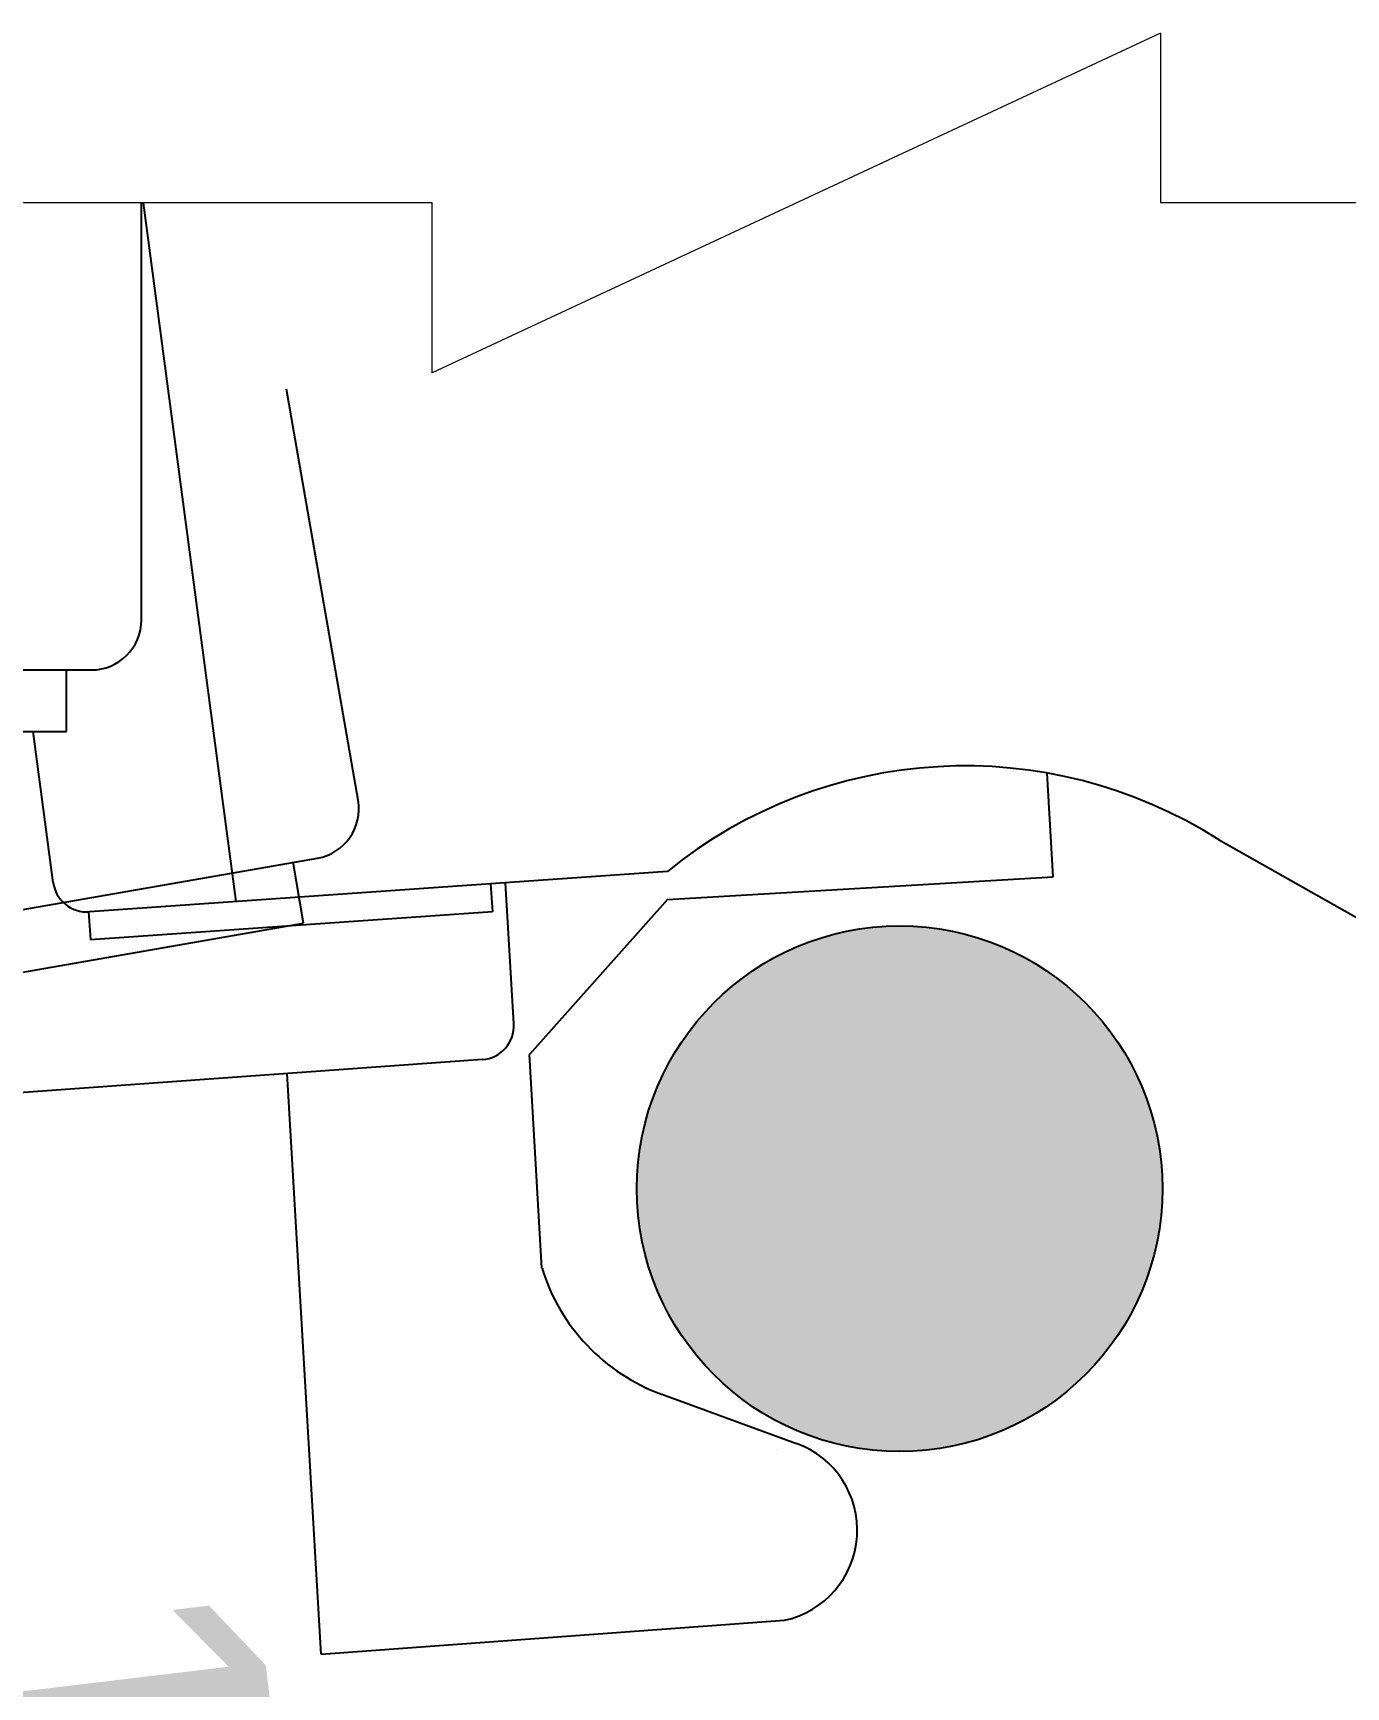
# Model space of a CAD drawing. Header units: inches. Extents: x -1.8 to 19, y -6.6 to 16.3.
# Drawn here: x 10.918 to 11.999, y 11.323 to 12.685 of the extents above; entities that cross this region are included whole.
import ezdxf

# ---------------------------------------------------------------- set-up
doc = ezdxf.new("R2010")
doc.units = ezdxf.units.IN
doc.header["$MEASUREMENT"] = 0
doc.linetypes.add('PHANTOMX2', pattern=[127, 63.5, -12.7, 12.7, -12.7, 12.7, -12.7])
for name, color, linetype, lineweight, true_color in [('carriage', 30, 'Continuous', 25, 0xff7f00), ('carriage rotated', 216, 'Continuous', 25, 0x800080), ('carriage shaft', 30, 'Continuous', 25, 0xff7f00), ('dimensions', 150, 'Continuous', 18, 0x0080ff), ('interface cable', 3, 'Continuous', 18, 0x00ff00)]:
    doc.layers.add(name, color=color, linetype=linetype, lineweight=lineweight, true_color=true_color)
doc.styles.add('textstyle28', font='txt')

msp = doc.modelspace()

# ---------------------------------------------------------------- hatches: boundary and pattern name
at = {"layer": 'carriage shaft'}
h = msp.add_hatch(color=256, dxfattribs=at)
edge = h.paths.add_edge_path(flags=0)
edge.add_arc((11.6315, 11.7335), 0.2165, 0, 360)

# ---------------------------------------------------------------- linework, layer by layer
at = {"layer": 'carriage'}
for p, q in [((11.0069, 12.2021), (11.0069, 12.5455)), ((11.085, 11.97), (11.0085, 12.5455)), ((9.6763, 12.1608), (10.9656, 12.1608)), ((10.9452, 12.11), (10.9452, 12.1608)), ((9.6786, 12.11), (10.9452, 12.11)), ((10.9343, 11.9858), (10.9178, 12.11)), ((11.7581, 11.9903), (11.7531, 12.0759)), ((11.8942, 12.0212), (12.2662, 11.811)), ((11.4402, 11.9948), (10.964, 11.9615)), ((11.4402, 11.9718), (11.7581, 11.9903)), ((11.2945, 11.9846), (11.2961, 11.9616)), ((11.3137, 11.8695), (11.3068, 11.9855)), ((10.9633, 11.9615), (10.9649, 11.9384)), ((11.2961, 11.9616), (10.9649, 11.9384)), ((11.4402, 11.9718), (11.3266, 11.8441)), ((11.2878, 11.8399), (10.7848, 11.8037)), ((11.3369, 11.668), (11.3266, 11.8441)), ((11.155, 11.35), (11.1271, 11.8283)), ((11.4355, 11.5642), (11.5466, 11.5237)), ((11.5311, 11.5184), (11.5311, 11.5184)), ((11.155, 11.35), (11.5366, 11.378))]:
    msp.add_line(p, q, dxfattribs=at)
for centre, radius, start, end in [((10.9656, 12.2021), 0.0413, 270, 0), ((11.6855, 11.6925), 0.3893, 57.5889, 129.0626), ((10.962, 11.9895), 0.028, 187.5703, 273.9954), ((11.2858, 11.8678), 0.028, 274.114, 3.4021), ((11.4906, 11.7153), 0.1608, 197.1033, 249.9551), ((11.5206, 11.4523), 0.076, 282.2165, 69.9551)]:
    msp.add_arc(centre, radius, start, end, dxfattribs=at)
at = {"layer": 'carriage rotated'}
for p, q in [((11.1855, 12.0536), (11.1265, 12.392)), ((9.8817, 11.7846), (11.1519, 12.0059)), ((11.1405, 11.9523), (11.1318, 12.0024)), ((9.8926, 11.7349), (11.1405, 11.9523))]:
    msp.add_line(p, q, dxfattribs=at)
msp.add_arc((11.1448, 12.0465), 0.0413, 279.8811, 9.8811, dxfattribs=at)
at = {"layer": 'carriage shaft'}
msp.add_circle((11.6315, 11.7335), 0.2165, dxfattribs=at)
at = {"layer": 'dimensions'}
for p, q in [((11.8463, 12.6854), (11.2463, 12.4056)), ((11.8463, 12.6854), (11.8463, 12.5455)), ((11.2463, 12.4056), (11.2463, 12.5455))]:
    msp.add_line(p, q, dxfattribs=at)
at = {"layer": 'dimensions', "linetype": 'PHANTOMX2'}
for p, q in [((11.2463, 12.5455), (9.2734, 12.5455)), ((13.8463, 12.5455), (11.8463, 12.5455))]:
    msp.add_line(p, q, dxfattribs=at)
at = {"layer": 'interface cable', "lineweight": 50}
msp.add_open_spline([(11.663, 10.7228), (11.7985, 10.7363), (12.0032, 10.7568), (11.8559, 10.1941), (10.8407, 10.4485), (10.1491, 10.431), (9.0556, 10.1378), (9.2504, 11.4288), (8.6319, 11.4896), (8.0079, 11.4183), (8.5246, 11.293), (8.8554, 11.4991), (8.8585, 11.2344), (8.86, 11.1)], degree=3, knots=[0, 0, 0, 0, 0.299726, 0.452969, 1.39733, 2.506876, 3.008583, 4.16593, 4.550444, 4.94341, 5.255993, 5.552634, 5.858575, 5.858575, 5.858575, 5.858575], dxfattribs=at)

# ---------------------------------------------------------------- texts
at = {"layer": 'dimensions', "insert": (11.0119, 11.0888), "char_height": 0.25, "attachment_point": 5, "rotation": 276.8288, "style": 'textstyle28'}
msp.add_mtext('1.35', dxfattribs=at)

doc.saveas('drawing.dxf')
